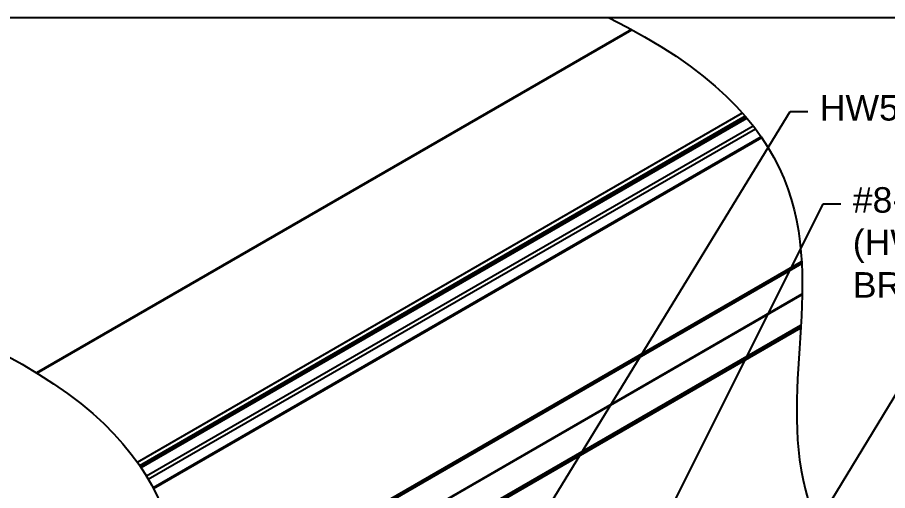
# Model space of a CAD drawing. Extents: x 0 to 17.5, y -9 to 0.
# Drawn here: x 6.98 to 13.4, y -3.49 to 0 of the extents above; entities that cross this region are included whole.
import ezdxf
from ezdxf import colors
from ezdxf.entities.mleader import LeaderData, LeaderLine
from ezdxf.math import Vec2, Vec3

# ---------------------------------------------------------------- set-up
doc = ezdxf.new("R2010")
doc.units = 0
doc.header["$LTSCALE"] = 0.5
doc.header["$MEASUREMENT"] = 0
for name, color, linetype in [('Dimension', 10, 'CONTINUOUS'), ('FAB DWG', 221, 'CONTINUOUS'), ('Housing', 150, 'CONTINUOUS')]:
    doc.layers.add(name, color=color, linetype=linetype)
doc.layers.add('Text-Unprinted', color=131, linetype='CONTINUOUS', plot=False)
doc.styles.get("Standard").update_dxf_attribs({"font": 'arial.ttf'})

msp = doc.modelspace()

# ---------------------------------------------------------------- linework, layer by layer
at = {"layer": 'Dimension', "transparency": 16777216}
msp.add_open_spline([(11.3373, -0.00136), (12.85514, -0.75186), (12.77483, -1.99719), (12.69451, -3.24253), (12.83613, -3.63294)], degree=3, knots=[0, 0, 0, 0, 1, 1.4739956, 1.4739956, 1.4739956, 1.4739956], dxfattribs=at)
msp.add_open_spline([(6.74732, -2.41687), (8.26517, -3.16737), (8.15619, -4.8571), (8.04722, -6.54684), (9.56506, -7.29734)], degree=3, dxfattribs=at)
at = {"layer": 'Housing', "linetype": 'Continuous', "lineweight": 25, "transparency": 16777216}
for p, q in [((11.50666, -0.08898), (7.11946, -2.62135)), ((7.1223, -2.62309), (11.50968, -0.09061)), ((7.86371, -3.28064), (12.32594, -0.70496)), ((7.87994, -3.30393), (12.34496, -0.72664)), ((7.8879, -3.31567), (12.35432, -0.73756)), ((7.89117, -3.32054), (12.35818, -0.7421)), ((7.93007, -3.38167), (12.40443, -0.79898)), ((7.94453, -3.40598), (12.42182, -0.82161)), ((12.4642, -0.88013), (7.97935, -3.46887)), ((7.98206, -3.47407), (12.46754, -0.88497)), ((8.17568, -4.46414), (12.76282, -1.81636)), ((8.17598, -4.44764), (12.76198, -1.80051)), ((8.16604, -4.69845), (12.76576, -2.04341)), ((8.16624, -4.69496), (12.76582, -2.03999)), ((8.15033, -4.9491), (12.75556, -2.29088)), ((8.15139, -4.93216), (12.75652, -2.27399)), ((8.15166, -4.92792), (12.75676, -2.26977))]:
    msp.add_line(p, q, dxfattribs=at)
at = {"layer": 'Text-Unprinted', "transparency": 16777216}
msp.add_lwpolyline([(0, 0), (16.70143, 0), (16.70143, -8.95893), (0, -8.95893)], close=True, dxfattribs=at)

# ---------------------------------------------------------------- leaders
at = {"layer": 'FAB DWG', "transparency": 16777216}
ml = msp.add_multileader_mtext('Standard', dxfattribs=at)
ml.set_content('HW51420 (x2)', color=256)
ml.set_leader_properties()
ml.build(insert=Vec2(0, 0))
ml.multileader.update_dxf_attribs({"dogleg_length": 0.1348, "arrow_head_size": 0.17528})
ctx = ml.context
ctx.base_point, ctx.char_height, ctx.arrow_head_size, ctx.landing_gap_size, ctx.plane_origin = Vec3(12.80816, -0.69452), 0.188, 0.17528, 0.08764, Vec3(23.26794, -12.2383)
notes = []
notes.append((ctx, [(0, (1, 1, 0), (12.6769, -0.69452), (1, 0), 0.13126, [(0, [(10.79811, -3.76651)], 0, [])])]))
ctx.mtext.insert, ctx.mtext.flow_direction = Vec3(12.8958, -0.57288), 5
ml = msp.add_multileader_mtext('Standard', dxfattribs=at)
ml.set_content('\\A1;#8-32 x 3/8" TYPE F SCREW^J(HW83238) (1 PCS PER BRACKET)', color=256)
ml.set_leader_properties()
ml.build(insert=Vec2(0, 0))
ml.multileader.update_dxf_attribs({"dogleg_length": 0.1348, "arrow_head_size": 0.17528})
ctx = ml.context
ctx.base_point, ctx.char_height, ctx.arrow_head_size, ctx.landing_gap_size, ctx.plane_origin = Vec3(13.05164, -1.37393), 0.188, 0.17528, 0.08764, Vec3(7.47171, -6.76001)
notes.append((ctx, [(0, (1, 1, 0), (12.92038, -1.37393), (1, 0), 0.13126, [(0, [(11.61835, -3.9834)], 0, [])])]))
ctx.mtext.insert, ctx.mtext.width, ctx.mtext.flow_direction = Vec3(13.13928, -1.2523), 3.4499401, 5
ml = msp.add_multileader_mtext('Standard', dxfattribs=at)
ml.set_content('BK01564', color=256)
ml.set_leader_properties()
ml.build(insert=Vec2(0, 0))
ml.multileader.update_dxf_attribs({"dogleg_length": 0.1348, "arrow_head_size": 0.17528})
ctx = ml.context
ctx.base_point, ctx.char_height, ctx.arrow_head_size, ctx.landing_gap_size, ctx.plane_origin = Vec3(13.70509, -2.58705), 0.188, 0.17528, 0.08764, Vec3(25.33972, -12.60136)
notes.append((ctx, [(0, (1, 1, 0), (13.57382, -2.58705), (1, 0), 0.13126, [(0, [(12.85591, -3.77325)], 0, [])])]))
ctx.mtext.insert, ctx.mtext.flow_direction = Vec3(13.79273, -2.49145), 5
for ctx, leaders in notes:
    for number, flags, end, landing, length, lines in leaders:
        leader = LeaderData()
        leader.index, (leader.has_last_leader_line, leader.has_dogleg_vector, leader.attachment_direction) = number, flags
        leader.last_leader_point, leader.dogleg_vector, leader.dogleg_length = Vec3(end), Vec3(landing), length
        for number, points, colour, breaks in lines:
            line = LeaderLine()
            line.index, line.vertices, line.color, line.breaks = number, Vec3.list(points), colors.encode_raw_color(colour), breaks
            leader.lines.append(line)
        ctx.leaders.append(leader)

doc.saveas('drawing.dxf')
